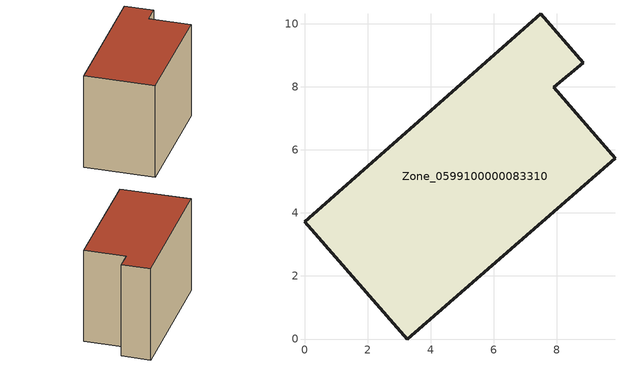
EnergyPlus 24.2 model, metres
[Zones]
Zone_0599100000083310
 floor ground (C_G): 0,3.72 7.49,10.31 8.84,8.76 7.91,7.98 9.85,5.74 3.26,0 z0
 wall outside (C_F): 7.91,7.98 8.84,8.76 7.49,10.31 0,3.72 3.26,0 9.85,5.74 7.91,7.98 z0:6.93
 roof outside (C_R): 3.26,0 9.85,5.74 7.91,7.98 8.84,8.76 7.49,10.31 0,3.72 z6.93
[BUILDING]
Pand.0599100000083310: North Axis=0; Terrain=City; Loads Convergence Tolerance Value=0.04; Temperature Convergence Tolerance Value=0.4; Solar Distribution=FullExterior; Maximum Number of Warmup Days=25; Minimum Number of Warmup Days=1
[Site:Location]
Rotterdam.The.Hague.AP_ZH_NLD Design_Conditions: Latitude=51.96; Longitude=4.45; Time Zone=1; Elevation=-4.5
[SITE:GROUNDTEMPERATURE:BUILDINGSURFACE]
18, 18, 18, 18, 18, 18, 18, 18, 18, 18, 18, 18
[MATERIAL] Thermal Absorptance=0.9; Solar Absorptance=0.7; Visible Absorptance=0.7
Name | Roughness | Thickness | Conductivity | Density | Specific Heat
G.TI.1946 | MediumSmooth | 0.15 | 1 | 540 | 1210
F.TI.1946 | Rough | 0.3 | 0.857143 | 1920 | 840
R.TI.1946 | MediumRough | 0.2 | 0.1 | 1500 | 1000
[CONSTRUCTION]
C_G: G.TI.1946
C_F: F.TI.1946
C_R: R.TI.1946
[ZONE]
Zone_0599100000083310: Type=1; Multiplier=1; Ceiling Height=Autocalculate; Volume=Autocalculate; Floor Area=autocalculate; Part of Total Floor Area=Yes
[ZONEINFILTRATION:DESIGNFLOWRATE]
Infil_Zone_0599100000083310: Zone or ZoneList or Space or SpaceList=Zone_0599100000083310; Schedule=AlwaysOn; Design Flow Rate Calculation Method=Flow/Area; Flow Rate per Floor Area=0.003; Constant Term Coefficient=1; Temperature Term Coefficient=0; Velocity Term Coefficient=0; Velocity Squared Term Coefficient=0
[HVACTEMPLATE:ZONE:IDEALLOADSAIRSYSTEM]
Zone_0599100000083310: Maximum Heating Supply Air Temperature=50; Minimum Cooling Supply Air Temperature=13; Maximum Heating Supply Air Humidity Ratio=0.0156; Minimum Cooling Supply Air Humidity Ratio=0.0077; Heating Limit=NoLimit; Cooling Limit=NoLimit; Dehumidification Control Type=ConstantSensibleHeatRatio; Cooling Sensible Heat Ratio=0.7; Dehumidification Setpoint=60; Humidification Control Type=None; Humidification Setpoint=30; Outdoor Air Method=None; Outdoor Air Flow Rate per Person=0.00944; Outdoor Air Flow Rate per Zone Floor Area=0; Outdoor Air Flow Rate per Zone=0; Demand Controlled Ventilation Type=None; Outdoor Air Economizer Type=NoEconomizer; Heat Recovery Type=None; Sensible Heat Recovery Effectiveness=0.7; Latent Heat Recovery Effectiveness=0.65
[ZONECONTROL:THERMOSTAT]
ThermostatControl_Zone_0599100000083310: Zone or ZoneList=Zone_0599100000083310; Control Type Schedule=DualSetpointControlType; Control 1=Thermostat_Zone_0599100000083310; Temperature Difference Between Cutout And Setpoint=0
[THERMOSTATSETPOINT:DUALSETPOINT]
Thermostat_Zone_0599100000083310: Heating Setpoint Temperature Schedule=HeatingSetpoint_Zone_0599100000083310; Cooling Setpoint Temperature Schedule=CoolingSetpoint_Zone_0599100000083310
[SCHEDULE:COMPACT]
HeatingSetpoint_Zone_0599100000083310: Through: 12/31, For: AllDays, Until: 24:00, 21
CoolingSetpoint_Zone_0599100000083310: Through: 12/31, For: AllDays, Until: 24:00, 24
DualSetpointControlType: Through: 12/31, For: AllDays, Until: 24:00, 4
AlwaysOn: Through: 12/31, For: AllDays, Until: 24:00, 1
